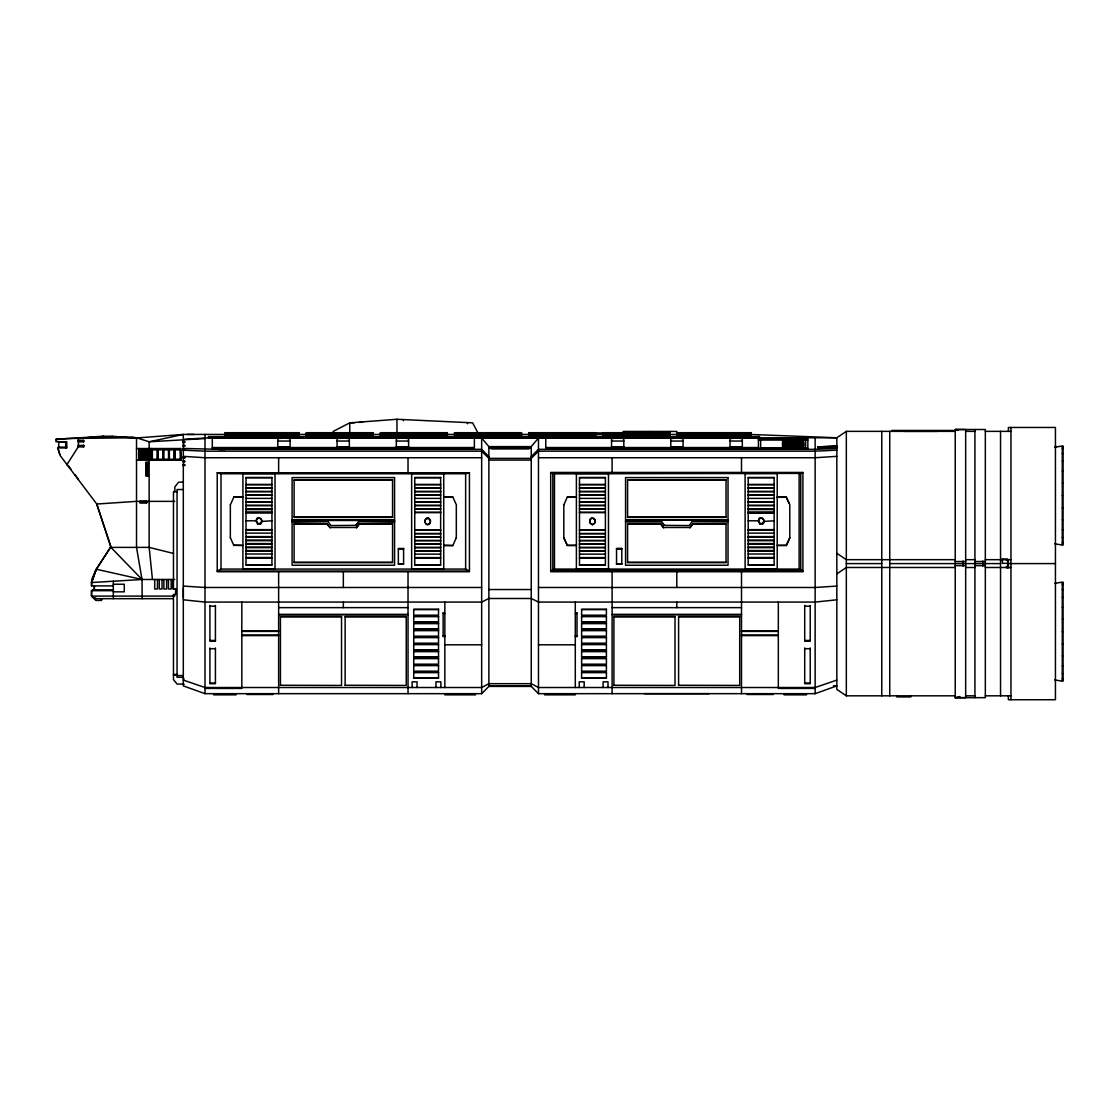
<?xml version="1.0" encoding="UTF-8"?>
<svg xmlns="http://www.w3.org/2000/svg" width="1119" height="1119" viewBox="0 0 1119 1119"><rect width="100%" height="100%" fill="white"/><g stroke="black" fill="none" stroke-linecap="round" stroke-linejoin="round"><path stroke-width="1.5" d="M101.409 598.679L101.409 600.441L101.423 598.679L101.409 600.441L95.842 600.441L91.562 596.105L91.562 590.692L93.297 589.881L113.397 589.881M131.846 437.557L136.518 437.991L183.306 434.424L225.926 434.424M403.358 420.758L403.399 419.583M467.448 423.765L467.504 422.59M91.702 579.6L91.562 585.894M205.001 438.564L149.149 441.781L136.518 437.767L112.166 436.536L116.628 436.55M131.161 437.445L135.875 437.739M113.369 589.881L113.313 590.692L91.52 590.692L91.52 596.105L94.611 598.679L173.305 598.679M425.122 520.279L425.122 522.307M425.122 520.531C425.779 515.09 432.549 519.188 430.004 523.132M589.867 520.279L589.867 522.307M595.014 522.307L595.014 520.279M261.538 521.678L258.965 524.21L256.405 521.678M430.269 522.041C430.311 524.937 426.017 525.93 425.388 522.881M589.867 520.531C590.077 515.831 596.077 518.419 595.098 521.16M594.748 523.132L595.014 522.041M763.731 521.678L761.172 524.21L758.598 521.678M113.397 585.894L91.52 585.894L91.52 582.537L96.248 569.431L110.935 546.715L96.752 504.026L60.09 455.447L57.838 447.95L66.762 447.95L66.762 441.739L55.95 441.739L55.95 439.431L66.762 438.508L136.518 437.767L136.518 547.387L142.029 579.488L142.155 598.679M230.346 504.907L233.843 497.032L242.921 497.032M443.739 545.54L452.817 545.54L456.314 537.666M563.822 504.907L567.319 497.032L576.397 497.032M777.215 545.54L786.293 545.54L789.79 537.666M786.293 545.54L789.79 537.917L789.79 504.655L786.293 497.032L777.215 497.032M91.688 579.6L95.661 570.508L91.548 582.537L96.262 569.235L110.935 546.715M425.388 519.706L428.381 518.111L430.353 521.16M590.133 519.706L592.441 517.985L594.748 519.706M594.748 522.881L592.441 524.839L590.133 522.881M66.762 464.875L78.288 446.775M358.877 521.622L355.716 525.566L358.877 521.412L394.559 521.412M359.689 523.538L356.527 527.483L330.147 527.483L326.972 523.538L294.115 523.538L294.115 562.675L392.559 562.675L392.559 523.538L359.689 523.538L356.527 527.944M728.021 521.412L692.339 521.412L689.178 525.566L664.42 525.37L661.259 521.412L625.577 521.412M693.151 523.538L689.989 527.483L663.609 527.483L660.448 523.538L627.577 523.538L627.577 562.675L726.021 562.675L726.021 523.538L693.151 523.538L689.989 527.944M538.477 693.668L531.245 686.409L531.245 446.621L538.477 437.991L538.477 693.668L815.136 693.668L836.83 685.891L833.389 685.821M531.245 456.636L538.477 449.334L815.136 449.334L836.83 448.439M481.66 693.668L488.877 686.409L488.877 446.621L481.66 437.991L481.66 693.668L205.001 693.668L183.306 685.891L183.306 434.424L149.149 441.781L149.149 448.537M260.307 524.377C265.609 519.985 255.999 513.509 256.307 521.412C255.803 517.146 262.14 517.146 261.636 521.412L271.931 520.797M429.57 523.58L427.696 524.587L425.807 523.58M594.329 523.58L592.441 524.587L590.552 523.58M762.501 524.377C767.802 519.985 758.206 513.509 758.5 521.412C757.997 517.146 764.333 517.146 763.829 521.412L774.124 520.797M955.234 431.361L846.328 431.361L836.83 437.767L205.001 437.991L183.306 439.375M836.83 573.907L846.328 567.487L955.234 567.487M333.126 431.444L349.757 422.842L396.965 419.275L472.624 422.842L477.981 432.983M221.016 569.067L217.226 571.026L469.434 571.026L465.644 569.067L221.016 569.067L221.016 473.757L217.226 472.764L217.226 571.739L469.434 571.739L469.434 472.764L217.226 472.764M554.478 569.067L550.702 571.026L802.91 571.026L799.12 569.067L554.478 569.067L554.478 473.757L552.828 473.323L552.828 569.921L800.77 569.921L800.77 473.323L552.828 473.323M91.52 590.692L93.297 589.881M836.83 680.1L815.136 687.514L538.477 687.514L531.245 683.681L488.877 683.681L481.66 687.514L205.001 687.514L183.306 680.1M221.016 473.757L465.644 473.757L469.434 472.764M554.478 473.757L800.77 473.323M58.104 448.873L59.783 454.412M277.82 441.04L290.087 441.04M290.087 446.817L277.82 446.817M337.071 441.04L349.338 441.04M349.338 446.817L337.071 446.817M396.322 441.04L408.603 441.04M408.603 446.817L396.322 446.817M611.534 441.04L623.815 441.04M623.815 446.817L611.534 446.817M670.785 441.04L683.066 441.04M683.066 446.817L670.785 446.817M730.05 441.04L742.317 441.04M742.317 446.817L730.05 446.817M959.934 696.564L955.234 697.669L955.234 429.5L985.335 429.5L985.335 697.669L955.234 697.669L965.655 697.669L965.655 429.514L955.234 429.5L958.368 430.242M140.127 501.256L139.679 502.739L146.827 502.627L146.687 501.256L140.127 501.256L140.267 502.627L146.827 502.627M146.687 501.256L146.239 502.739M1054.685 447.236L1062.281 446.005L1062.281 545.037L1054.685 543.806M1054.685 583.377L1062.281 582.132L1062.281 681.177L1054.685 679.932M836.83 599.798L815.136 602.078L538.477 602.078L531.245 598.497L488.877 598.497L481.66 602.078L205.001 602.078L183.306 599.798M903.83 431.361L937.107 431.361M112.18 436.27L78.288 438.452L78.47 446.873M82.205 438.172L94.094 437.137M354.541 422.8L351.17 422.73M359.563 422.422L362.892 421.849M59.321 439.291L55.95 439.431L102.864 436.214L136.518 437.767M55.95 439.431L60.999 439.207M836.83 586.076L815.136 587.489L538.477 587.489M836.83 456.342L815.136 457.741L538.477 457.741M91.52 582.537L142.029 579.488L174.732 579.488M836.83 450.16L815.136 451.167L538.477 451.167L531.245 458.37L488.877 458.37L481.66 451.167L205.001 451.167L183.306 450.16M817.961 446.887L836.816 446.117L836.83 447.586L817.989 448.355L817.961 446.887L836.816 446.117M821.416 447.67L836.83 447.041M145.778 462.427L146.016 475.673L145.778 462.427L146.743 462.427L146.673 475.673L146.743 462.427M147.246 462.427L147.484 475.673L147.246 462.427L148.24 462.427L148.184 475.673L148.24 462.427M965.655 561.528L955.234 561.528M985.335 561.528L974.929 561.528M965.655 431.361L974.929 431.361M985.335 431.361L1010.961 431.361M547.513 432.927L623.171 432.927L623.171 431.444L676.799 431.444L676.799 434.424M224.919 433.375L299.067 433.375M306.214 433.375L373.214 433.375M380.362 433.375L447.362 433.375M454.524 433.375L521.51 433.375M528.672 433.375L595.658 433.375M602.819 433.375L669.805 433.375M676.967 433.375L751.115 433.375M297.43 434.424L307.907 434.424M372.487 434.424L381.229 434.424M447.418 434.424L454.384 434.424M521.034 434.424L528.602 434.424M593.937 434.424L604.554 434.424M668.938 434.424L677.638 434.424M749.954 434.424L836.83 437.767L836.83 689.402L846.328 695.822L955.234 695.822M224.919 434.969L299.067 434.969M306.214 434.969L373.214 434.969M380.362 434.969L447.362 434.969M454.524 434.969L521.51 434.969M528.672 434.969L595.658 434.969M602.819 434.969L669.805 434.969M676.967 434.969L751.115 434.969M758.444 438.984L807.834 438.984L807.834 449.39M78.232 440.382L83.659 440.368L83.659 441.851L78.232 441.851L78.288 440.382M758.444 440.047L807.834 440.047M183.306 441.473L184.691 441.473M66.189 442.075L58.16 441.739M183.306 441.921L184.691 441.921M183.306 442.159L184.691 442.159M183.306 442.606L184.691 442.606M782.587 442.718L803.568 442.718M782.587 443.474L803.568 443.264M782.587 444.005L803.568 444.005M782.587 444.537L803.568 444.537M782.587 444.747L803.568 444.747M78.288 446.873L78.218 445.39L83.659 445.39M183.306 445.166L184.691 445.166M782.587 445.278L803.568 445.278M183.306 445.614L184.691 445.614M782.587 445.81L803.568 445.81M183.306 445.852L184.691 445.852M782.587 446.033L803.568 446.033M78.218 446.873L83.659 446.873L83.659 445.39L83.659 446.873M183.306 446.299L184.691 446.299M488.877 446.621L531.245 446.621M66.762 447.138L58.16 447.138L58.16 447.95M488.877 447.096L531.245 447.096M1062.281 447.041L1063.05 447.041M212.302 447.544L474.372 447.544M488.877 447.572L531.245 447.572M545.764 447.544L758.444 447.544M491.199 447.88L528.937 447.88M488.877 448.062L531.245 448.062M760.654 448.048L805.624 448.048M491.199 448.285L528.937 448.285M758.444 448.327L807.834 448.327M136.518 448.537L180.984 448.537M758.444 448.495L545.764 448.495L545.764 437.865L758.444 437.865L758.444 449.39M219.114 448.635L220.233 448.635M221.45 448.635L222.569 448.635M223.786 448.635L224.905 448.635M1062.281 448.691L1063.05 448.691M183.306 448.859L184.691 448.859L183.306 449.306M219.114 449.153L220.233 449.153M221.45 449.153L222.569 449.153M223.786 449.153L224.905 449.153M219.114 449.334L183.306 448.439M220.233 449.334L221.45 449.334M222.569 449.334L223.786 449.334M224.905 449.334L481.66 449.334L488.877 456.636M151.107 449.838L139.302 449.838L139.385 460.175M183.306 449.95L184.691 449.95M183.306 450.397L184.691 450.397M1062.281 453.545L1063.05 453.545M183.306 457.07L184.691 457.07M183.306 457.517L184.691 457.517M183.306 457.755L184.691 457.755M481.66 457.741L205.001 457.741L183.306 456.342M183.306 458.203L184.691 458.203M139.302 459.238L151.107 459.238M136.518 460.175L180.984 460.175L180.984 453.531M488.877 460.077L531.245 460.077M183.306 460.748L184.691 460.748M183.306 461.21L184.691 461.21M1062.281 461.238L1063.05 461.238M183.306 461.448L184.691 461.448M183.306 461.895L184.691 461.895M183.306 464.441L184.691 464.441M183.306 464.903L184.691 464.903M183.306 465.14L184.691 465.14M183.306 465.588L184.691 465.588M1062.281 471.281L1063.05 471.281M550.702 472.764L802.91 472.764M146.016 475.673L146.981 475.659M147.484 475.673L148.477 475.659M246.012 477.743L271.931 477.743M414.743 477.743L440.648 477.743M579.488 477.743L605.393 477.743M748.205 477.743L774.124 477.743M294.115 480.163L392.559 480.163M627.577 480.163L726.021 480.163M183.306 482.163L178.662 482.163L174.83 486.919L174.83 491.675M1062.281 482.974L1063.05 482.974M246.012 484.457L271.931 484.457M414.743 484.457L440.648 484.457M579.488 484.457L605.393 484.457M748.205 484.457L774.124 484.457M246.012 484.709L271.931 484.709M414.743 484.709L440.648 484.709M579.488 484.709L605.393 484.709M748.205 484.709L774.124 484.709M246.012 487.94L271.931 487.94M414.743 487.94L440.648 487.94M579.488 487.94L605.393 487.94M748.205 487.94L774.124 487.94M246.012 488.192L271.931 488.192M414.743 488.192L440.648 488.192M579.488 488.192L605.393 488.192M748.205 488.192L774.124 488.192M183.306 489.535L177.054 489.535L177.054 677.303L183.306 677.303M246.012 491.423L271.931 491.423M414.743 491.423L440.648 491.423M579.488 491.423L605.393 491.423M748.205 491.423L774.124 491.423M177.054 491.675L173.473 491.675L173.473 589.098M246.012 491.675L271.931 491.675M414.743 491.675L440.648 491.675M579.488 491.675L605.393 491.675M748.205 491.675L774.124 491.675M246.012 494.906L271.931 494.906M414.743 494.906L440.648 494.906M579.488 494.906L605.393 494.906M748.205 494.906L774.124 494.906M246.012 495.157L271.931 495.157M414.743 495.157L440.648 495.157M579.488 495.157L605.393 495.157M748.205 495.157L774.124 495.157M1062.281 495.521L1063.05 495.521M443.739 497.032L452.817 497.032L456.314 504.655L456.314 537.917M242.921 497.298L233.843 497.032M443.739 497.298L452.817 497.032M576.397 497.298L567.319 497.032M777.215 497.298L786.293 497.298L789.091 503.382M246.012 498.389L271.931 498.389M414.743 498.389L440.648 498.389M579.488 498.389L605.393 498.389M748.205 498.389L774.124 498.389M174.76 501.368L136.518 501.368L96.752 504.026L110.935 547.387L142.029 579.488L96.248 569.221M246.012 501.871L271.931 501.871M414.743 501.871L440.648 501.871M579.488 501.871L605.393 501.871M748.205 501.871L774.124 501.871M246.012 502.123L271.931 502.123M414.743 502.123L440.648 502.123M579.488 502.123L605.393 502.123M748.205 502.123L774.124 502.123M246.012 505.354L271.931 505.354M414.743 505.354L440.648 505.354M579.488 505.354L605.393 505.354M748.205 505.354L774.124 505.354M246.012 505.606L271.931 505.606M414.743 505.606L440.648 505.606M579.488 505.606L605.393 505.606M748.205 505.606L774.124 505.606M1062.281 508.068L1063.05 508.068M246.012 508.837L271.931 508.837M414.743 508.837L440.648 508.837M579.488 508.837L605.393 508.837M748.205 508.837L774.124 508.837M414.743 509.089L440.648 509.089M579.488 509.089L605.393 509.089M748.205 509.257L774.124 509.257M246.012 509.565L271.931 509.565M748.205 509.565L774.124 509.565M246.012 511.942L271.931 511.942M748.205 511.942L774.124 511.942M414.743 512.32L440.648 512.32M579.488 512.32L605.393 512.32M414.743 512.572L440.648 512.572M579.488 512.572L605.393 512.572M748.205 512.782L774.124 512.726M246.012 513.048L271.931 513.048M748.205 513.048L774.124 513.048M294.115 516.964L392.559 516.964M627.577 516.964L726.021 516.964M1062.281 519.762L1063.05 519.762M292.101 520.013L394.559 520.013M625.577 520.013L728.021 520.013M625.577 520.209L728.021 520.209M292.101 520.475L394.559 520.475M246.012 520.797L256.307 520.797L257.636 524.377M748.205 520.797L758.5 520.797L759.829 524.377M292.101 521.412L327.783 521.412L330.958 525.566L355.716 525.37M625.577 521.622L661.259 521.622L664.42 525.37M728.021 521.622L692.339 521.412M292.101 521.888L327.783 521.412M394.559 521.888L358.877 521.412M294.115 524L326.972 524L330.147 527.944M359.689 524L392.559 524M627.577 524L660.448 524L663.609 527.944M693.151 524L726.021 524M246.012 529.637L271.931 529.637M748.205 529.637L774.124 529.637M1062.281 529.805L1063.05 529.805M414.743 530L440.648 530M579.488 530L605.393 530M246.012 530.266L271.931 530.266M414.743 530.266L440.648 530.266M579.488 530.266L605.393 530.266M748.205 530.266L774.124 530.266M246.012 533.12L271.931 533.12M748.205 533.12L774.124 533.12M414.743 533.483L440.648 533.483M579.488 533.483L605.393 533.483M414.743 533.735L440.648 533.735M579.488 533.735L605.393 533.735M246.012 536.602L271.931 536.602M748.205 536.602L774.124 536.602M414.743 536.966L440.648 536.966M579.488 536.966L605.393 536.966M246.012 537.218L271.931 537.218M414.743 537.218L440.648 537.218M579.488 537.218L605.393 537.218M748.205 537.218L774.124 537.218M1062.281 537.498L1063.05 537.498M246.012 540.085L271.931 540.085M748.205 540.085L774.124 540.085M414.743 540.449L440.648 540.449M579.488 540.449L605.393 540.449M246.012 540.701L271.931 540.701M414.743 540.701L440.648 540.701M579.488 540.701L605.393 540.701M748.205 540.701L774.124 540.701M1062.281 542.351L1063.05 542.351M246.012 543.568L271.931 543.568M748.205 543.568L774.124 543.568M414.743 543.932L440.648 543.932M579.488 543.932L605.393 543.932M246.012 544.184L271.931 544.184M414.743 544.184L440.648 544.184M579.488 544.184L605.393 544.184M748.205 544.184L774.124 544.184M1062.281 544.002L1063.05 544.002M242.921 545.289L233.843 545.289L242.921 545.54M443.739 545.289L452.817 545.54M563.822 537.666L567.319 545.289L576.397 545.289M777.215 545.289L786.293 545.289M563.822 504.655L563.822 537.917L567.319 545.54L576.397 545.54M246.012 547.051L271.931 547.051M748.205 547.051L774.124 547.051M110.935 547.387L149.149 547.387L173.543 553.457M414.743 547.415L440.648 547.415M579.488 547.415L605.393 547.415M246.012 547.667L271.931 547.667M414.743 547.667L440.648 547.667M579.488 547.667L605.393 547.667M748.205 547.667L774.124 547.667M616.541 548.632L621.786 548.632M398.35 548.953L403.595 549.051M616.541 548.953L621.786 548.953M246.012 550.534L271.931 550.534M748.205 550.534L774.124 550.534M414.743 550.898L440.648 550.898M579.488 550.898L605.393 550.898M246.012 551.149L271.931 551.149M414.743 551.149L440.648 551.149M579.488 551.149L605.393 551.149M748.205 551.149L774.124 551.149M246.012 554.003L271.931 554.003M414.743 554.129L440.648 554.129M579.488 554.129L605.393 554.129M748.205 554.003L774.124 554.003M246.012 557.486L271.931 557.486M414.743 557.612L440.648 557.612M579.488 557.612L605.393 557.612M748.205 557.486L774.124 557.486M246.012 558.115L271.931 558.115M414.743 558.115L440.648 558.115M579.488 558.115L605.393 558.115M748.205 558.115L774.124 558.115M1002.4 559.038L1007.632 559.038L1007.632 567.669M955.234 559.682L846.328 559.682L836.83 553.276M965.655 559.682L974.929 559.682M985.335 559.682L1010.961 559.682M1006.205 560.046L1007.632 560.046M294.115 562.214L392.559 562.214M627.577 562.214L726.021 562.214M1007.632 563.361L1002.4 563.361L1002.4 558.633M398.35 563.752L403.595 563.752M616.541 563.752L621.786 563.752M846.328 563.584L881.772 563.584M889.745 563.584L1000.54 563.584M1008.373 563.584L1055.441 563.584M616.541 563.906L621.786 563.962M246.012 564.843L271.931 564.843M414.743 564.843L440.648 564.843M579.488 564.843L605.393 564.843M748.205 564.843L774.124 564.843M955.234 565.641L965.655 565.641M974.929 565.641L985.335 565.641M1006.205 566.801L1007.632 566.801M965.655 567.487L974.929 567.487M985.335 567.487L1010.961 567.487M1006.233 567.669L1009.044 567.669M242.921 568.816L275.022 568.816M411.652 568.816L443.739 568.816M576.397 568.816L608.484 568.816M745.114 568.816L777.215 568.816M550.702 570.704L802.91 570.704M1062.281 583.181L1063.05 583.181M113.271 584.23L124.307 584.23L124.251 591.839L113.271 591.839M1062.281 584.831L1063.05 584.831M481.66 587.489L205.001 587.489L183.306 586.076M183.306 587.993L183.306 597.742M175.781 589L173.025 589L173.025 579.488M488.877 589.531L531.245 589.531M1062.281 589.671L1063.05 589.671M175.613 594.539L173.473 594.539L173.473 679.611L177.054 684.059L183.306 684.059M173.473 594.595L175.613 594.595L175.613 589.014M91.52 596.105L174.704 596.105M1062.281 597.378L1063.05 597.378M209.924 606.162L215.421 606.162M804.715 606.162L810.212 606.162M1062.281 607.421L1063.05 607.421M278.631 607.631L408.029 607.631M612.107 607.631L741.505 607.631M413.722 609.631L438.522 609.631M581.614 609.631L606.414 609.631M443.124 613.394L444.844 613.394M575.292 613.394L577.012 613.394M278.631 614.471L408.029 614.471M612.107 614.471L741.505 614.471M278.631 614.625L408.029 614.625M612.107 614.625L741.505 614.625M413.722 616.639L438.522 616.639M581.614 616.639L606.414 616.639M280.421 616.709L341.533 616.709M345.128 616.709L406.239 616.709M613.897 616.709L675.009 616.709M678.59 616.709L739.715 616.709M1062.281 619.101L1063.05 619.101M413.722 621.786L438.522 621.786M581.614 621.786L606.414 621.786M413.722 623.633L438.522 623.633M581.614 623.633L606.414 623.633M413.722 628.78L438.522 628.78M581.614 628.78L606.414 628.78M413.722 630.64L438.522 630.64M581.614 630.64L606.414 630.64M241.816 630.836L278.631 630.836M741.505 630.836L778.32 630.836M241.816 631.41L278.631 631.41M741.505 631.41L778.32 631.41M1062.281 631.648L1063.05 631.648M241.816 635.046L278.631 635.046M741.505 635.046L778.32 635.046M241.816 635.606L278.631 635.606M443.124 635.76L444.844 635.76M575.292 635.76L577.012 635.76M741.505 635.606L778.32 635.606M444.844 636.613L443.124 636.613L443.124 612.555M575.292 636.613L577.012 636.613L577.012 612.555M413.722 637.634L438.522 637.634M581.614 637.634L606.414 637.634M209.924 640.46L215.421 640.46M804.715 640.46L810.212 640.46M1062.281 644.194L1063.05 644.194M413.722 644.628L438.522 644.628M581.614 644.628L606.414 644.628M444.844 644.796L481.66 644.796M538.477 644.796L575.292 644.796M209.924 648.698L215.421 648.698M804.715 648.698L810.212 648.698M413.722 649.789L438.522 649.789M581.614 649.789L606.414 649.789M413.722 651.636L438.522 651.636M581.614 651.636L606.414 651.636M1062.281 655.888L1063.05 655.888M413.722 656.783L438.522 656.783M581.614 656.783L606.414 656.783M413.722 658.629L438.522 658.629M581.614 658.629L606.414 658.629M413.722 665.637L438.522 665.637M581.614 665.637L606.414 665.637M1062.281 665.931L1063.05 665.931M413.722 672.631L438.522 672.631M581.614 672.631L606.414 672.631M1062.281 673.638L1063.05 673.638M173.473 674.435L177.054 674.435M173.473 675.163L177.054 675.163M177.054 675.568L183.306 675.568M413.722 677.778L438.522 677.778M581.614 677.778L606.414 677.778M1062.281 678.478L1063.05 678.478M183.306 678.883L184.117 678.883M1062.281 680.128L1063.05 680.128M209.924 682.996L215.421 682.996M804.715 682.996L810.212 682.996M183.306 684.31L184.117 684.31M280.421 685.262L341.533 685.429L341.533 616.555L280.421 616.555L280.421 685.429M345.128 685.262L406.239 685.429L406.239 616.555L345.128 616.555L345.128 685.429M613.897 685.262L675.009 685.429L675.009 616.555L613.897 616.555L613.897 685.429M678.59 685.262L739.715 685.429L739.715 616.555L678.59 616.555L678.59 685.429M488.877 685.793L531.245 685.793M488.877 686.409L531.245 686.409M815.136 688.423L778.32 688.437L778.32 602.078M965.655 695.822L974.929 695.822M985.335 695.822L1010.961 695.822M205.001 688.423L241.816 688.437L241.816 602.078M83.659 440.368L83.659 441.851M102.85 436.214L106.193 437.095M94.611 598.679L93.73 597.938L95.661 598.903L95.661 597.938M68.133 465.462L71.07 469.448M75.001 474.764L77.938 478.75M230.346 537.666L233.843 545.54M589.867 522.041L590.133 523.132M425.122 522.041L425.388 523.132M152.45 579.488L149.149 547.387L149.149 460.175L180.914 460.161L180.523 448.537M1063.05 446.005L1063.05 545.037M1063.05 582.132L1063.05 681.177M1055.595 445.949L1055.595 447.46M1010.961 427.458L1010.961 699.725M1008.373 431.361L1008.373 427.458L1055.441 427.458L1055.441 699.725L1008.373 699.725L1008.373 695.822M1008.373 559.682L1008.373 567.487M1000.54 431.361L1000.54 695.822M982.748 560.983L982.748 566.186M974.929 429.5L974.929 697.669M963.067 560.983L963.067 566.186M953.178 431.361L953.178 430.451L891.801 430.451L891.801 431.361M910.824 695.822L910.824 696.927L896.837 696.927L896.837 695.822M889.745 431.361L889.745 695.822M881.772 431.361L881.772 695.822M846.328 431.361L846.328 695.822M815.136 437.991L815.136 693.668M810.212 605.435L810.212 641.201L804.715 641.201L804.715 605.435M810.212 647.971L810.212 683.723L804.715 683.723L804.715 647.971M806.463 693.668L806.463 694.843L784.125 694.843L784.125 693.668M803.568 440.704L803.568 439.641L782.587 439.641L782.587 440.704M799.12 473.757L799.12 569.067M777.215 569.067L777.215 473.505L745.114 473.505L745.114 569.067M773.075 693.668L773.075 694.493L747.142 694.493L747.142 693.668M742.317 447.642L742.317 438.578L736.19 438.033L730.05 438.578L730.05 447.642M741.505 457.741L741.505 473.491M741.505 571.739L741.505 693.668M709.152 693.668L644.46 693.668M683.066 447.642L683.066 438.578L676.925 438.033L670.785 438.578L670.785 447.642M676.799 571.739L676.799 587.489M676.799 602.078L676.799 607.631M669.973 431.444L669.973 432.284L649.985 432.284L649.985 431.444M623.815 447.642L623.815 438.578L617.674 438.033L611.534 438.578L611.534 447.642M612.107 457.741L612.107 473.491M612.107 571.739L612.107 693.668M608.484 569.067L608.484 473.505L576.397 473.505L576.397 569.067M608.009 687.514L608.009 681.821L603.099 681.821L603.099 687.514M584.174 687.514L584.174 681.821L579.264 681.821L579.264 687.514M575.292 602.078L575.292 687.514M575.292 693.668L575.292 694.843L544.659 694.843L544.659 693.668M567.179 432.927L567.179 433.878M554.982 432.927L554.982 433.878M475.477 693.668L475.477 694.843L444.844 694.843L444.844 693.668M465.644 473.757L465.644 569.067M444.844 602.078L444.844 687.514M443.739 569.067L443.739 473.505L411.652 473.505L411.652 569.067M440.872 687.514L440.872 681.821L435.962 681.821L435.962 687.514M417.037 687.514L417.037 681.821L412.128 681.821L412.128 687.514M408.603 447.642L408.603 438.578L402.462 438.033L396.322 438.578L396.322 447.642M408.029 457.741L408.029 473.491M408.029 571.739L408.029 693.668M396.965 419.275L396.965 434.424M349.757 422.842L349.757 434.424M349.338 447.642L349.338 438.578L343.211 438.033L337.071 438.578L337.071 447.642M343.337 571.739L343.337 587.489M343.337 602.078L343.337 607.631M290.087 447.642L290.087 438.578L283.946 438.033L277.82 438.578L277.82 447.642M283.946 447.544L283.946 448.495M278.631 457.741L278.631 473.491M278.631 571.739L278.631 693.668M275.022 569.067L275.022 473.505L242.921 473.505L242.921 569.067M272.994 693.668L272.994 694.493L247.061 694.493L247.061 693.668M236.011 693.668L236.011 694.843L213.673 694.843L213.673 693.668M230.346 504.655L230.346 537.917M215.421 605.435L215.421 641.201L209.924 641.201L209.924 605.435M215.421 647.971L215.421 683.723L209.924 683.723L209.924 647.971M205.001 434.424L205.001 693.668M194.272 434.424L187.237 434.424M180.341 449.838L180.341 459.238M174.998 449.838L174.998 459.238M174.158 449.838L174.158 459.238M171.207 579.488L171.207 589L168.437 589L168.437 579.488M169.361 449.838L169.361 459.238M168.521 449.838L168.521 459.238M166.633 579.488L166.633 589L163.864 589L163.864 579.488M163.724 449.838L163.724 459.238M162.884 449.838L162.884 459.238M162.045 579.488L162.045 589L159.29 589L159.29 579.488M158.087 449.838L158.087 459.238M157.471 579.488L157.471 589L154.702 589L154.702 579.488M157.247 449.838L157.247 459.238M152.338 449.838L152.338 459.238M151.387 448.537L151.387 460.175M150.799 449.838L150.799 459.238M150.743 448.537L150.743 460.175M149.023 449.838L148.897 459.238M148.827 449.838L148.827 459.238M147.121 449.838L147.121 459.238L146.925 449.838M145.218 449.838L145.218 459.238M145.022 449.838L145.092 459.238M143.316 449.838L143.316 459.238M143.176 449.838L143.106 459.238M141.414 449.838L141.204 459.238M141.078 449.838L141.078 459.238M139.022 448.537L139.022 460.175M113.313 581.223L113.313 598.679M94.346 585.894L94.346 589.881M94.318 585.894L94.318 589.881M66.189 441.739L66.189 447.95M65.699 441.739L65.699 447.95M58.734 442.075L58.734 447.138M299.067 432.703L224.919 432.703L224.919 435.627L299.067 435.627L299.067 432.703M373.214 432.703L306.214 432.703L306.214 435.627L373.214 435.627L373.214 432.703M447.362 432.703L380.362 432.703L380.362 435.627L447.362 435.627L447.362 432.703M521.51 432.703L454.524 432.703L454.524 435.627L521.51 435.627L521.51 432.703M595.658 432.703L528.672 432.703L528.672 435.627L595.658 435.627L595.658 432.703M669.805 432.703L602.819 432.703L602.819 435.627L669.805 435.627L669.805 432.703M751.115 432.703L676.967 432.703L676.967 435.627L751.115 435.627L751.115 432.703M759.465 436.564L208.442 436.564L208.442 437.641L759.465 437.641L759.465 436.564M474.372 437.865L212.302 437.865L212.302 448.495L474.372 448.495L474.372 437.865M805.624 439.263L760.654 439.263L760.654 449.111L805.624 449.111L805.624 439.263M803.568 440.914L782.587 441.446L803.568 440.914M803.568 442.201L782.587 442.201L782.587 446.551L803.568 446.551L803.568 442.201M528.937 447.278L491.199 447.278L491.199 448.887L528.937 448.887L528.937 447.278M803.568 447.306L782.587 447.838L803.568 447.306M220.233 448.201L219.114 448.201L219.114 449.586L220.233 449.586L220.233 448.201M222.569 448.201L221.45 448.201L221.45 449.586L222.569 449.586L222.569 448.201M224.905 448.201L223.786 448.201L223.786 449.586L224.905 449.586L224.905 448.201M157.555 449.838L152.03 449.838L152.03 459.238L157.555 459.238L157.555 449.838M163.192 449.838L157.793 449.838L157.793 459.238L163.192 459.238L163.192 449.838M168.829 449.838L163.43 449.838L163.43 459.238L168.829 459.238L168.829 449.838M174.466 449.838L169.067 449.838L169.067 459.238L174.466 459.238L174.466 449.838M180.635 449.838L174.704 449.838L174.704 459.238L180.635 459.238L180.635 449.838M802.91 472.442L550.702 472.442L550.702 571.739L802.91 571.739L802.91 472.442M271.931 477.477L246.012 477.477L246.012 565.095L271.931 565.095L271.931 477.477M440.648 477.477L414.743 477.477L414.743 565.095L440.648 565.095L440.648 477.477M605.393 477.477L579.488 477.477L579.488 565.095L605.393 565.095L605.393 477.477M774.124 477.477L748.205 477.477L748.205 565.095L774.124 565.095L774.124 477.477M394.559 477.575L292.101 477.575L292.101 565.249L394.559 565.249L394.559 477.575M728.021 477.575L625.577 477.575L625.577 565.249L728.021 565.249L728.021 477.575M392.559 479.701L294.115 479.701L294.115 517.426L392.559 517.426L392.559 479.701M726.021 479.701L627.577 479.701L627.577 517.426L726.021 517.426L726.021 479.701M403.595 548.478L398.35 548.478L398.35 564.228L403.595 564.228L403.595 548.478M621.786 548.478L616.541 548.478L616.541 564.228L621.786 564.228L621.786 548.478M438.522 609.24L413.722 609.24L413.722 615.184L438.522 615.184L438.522 609.24M606.414 609.24L581.614 609.24L581.614 615.184L606.414 615.184L606.414 609.24M438.522 616.233L413.722 616.233L413.722 622.178L438.522 622.178L438.522 616.233M606.414 616.233L581.614 616.233L581.614 622.178L606.414 622.178L606.414 616.233M438.522 623.241L413.722 623.241L413.722 629.186L438.522 629.186L438.522 623.241M606.414 623.241L581.614 623.241L581.614 629.186L606.414 629.186L606.414 623.241M438.522 630.235L413.722 630.235L413.722 636.179L438.522 636.179L438.522 630.235M606.414 630.235L581.614 630.235L581.614 636.179L606.414 636.179L606.414 630.235M438.522 637.243L413.722 637.243L413.722 643.187L438.522 643.187L438.522 637.243M606.414 637.243L581.614 637.243L581.614 643.187L606.414 643.187L606.414 637.243M438.522 644.236L413.722 644.236L413.722 650.181L438.522 650.181L438.522 644.236M606.414 644.236L581.614 644.236L581.614 650.181L606.414 650.181L606.414 644.236M438.522 651.244L413.722 651.244L413.722 657.175L438.522 657.175L438.522 651.244M606.414 651.244L581.614 651.244L581.614 657.175L606.414 657.175L606.414 651.244M438.522 658.238L413.722 658.238L413.722 664.182L438.522 664.182L438.522 658.238M606.414 658.238L581.614 658.238L581.614 664.182L606.414 664.182L606.414 658.238M438.522 665.232L413.722 665.232L413.722 671.176L438.522 671.176L438.522 665.232M606.414 665.232L581.614 665.232L581.614 671.176L606.414 671.176L606.414 665.232M438.522 672.239L413.722 672.239L413.722 678.184L438.522 678.184L438.522 672.239M606.414 672.239L581.614 672.239L581.614 678.184L606.414 678.184L606.414 672.239"/></g></svg>
